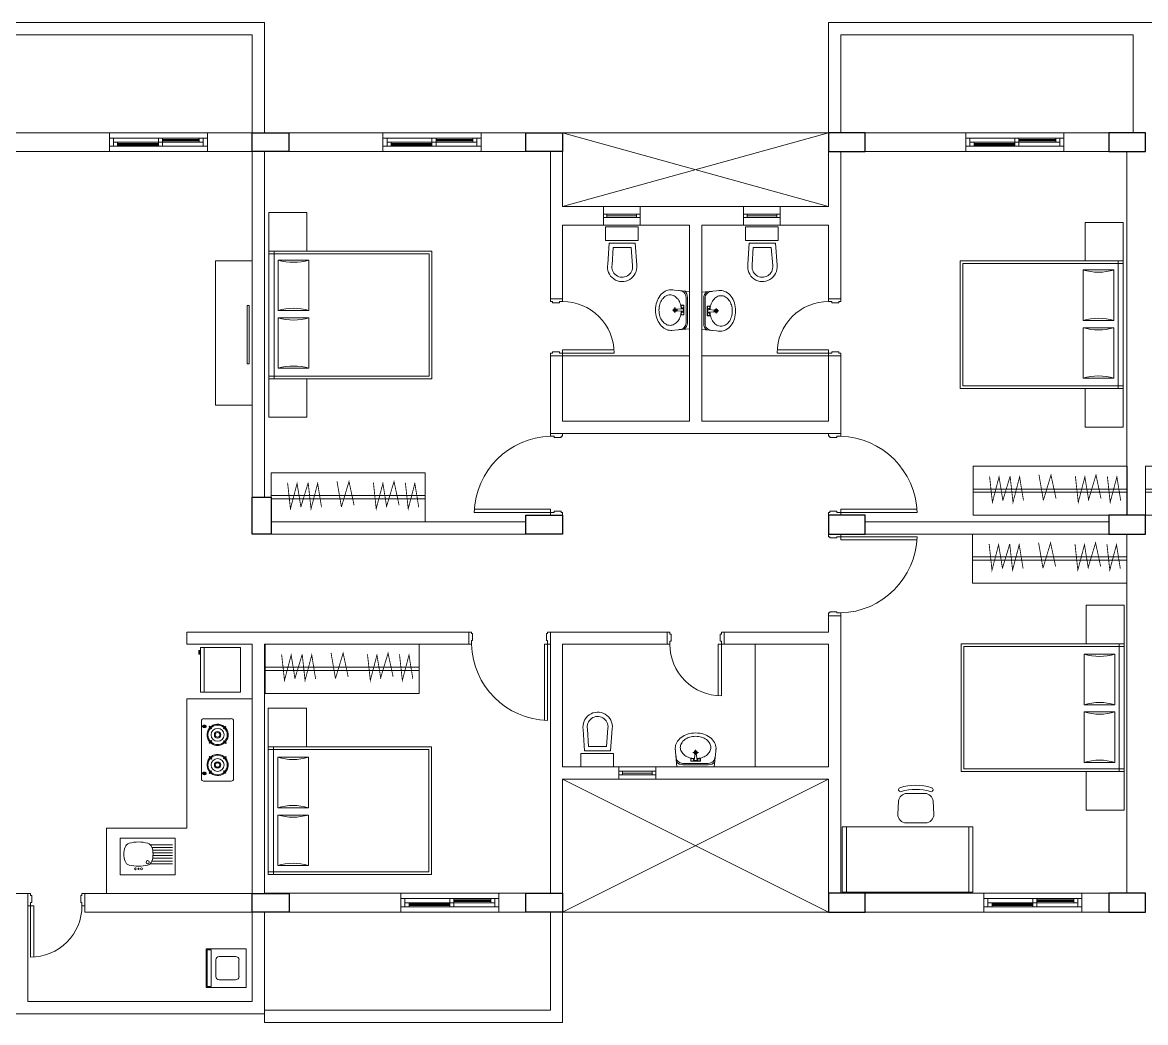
# Model space of a CAD drawing. Header units: inches. Extents: x 1 to 89, y 1 to 111.
# Drawn here: x 30.23 to 43.98, y 82.61 to 94.85 of the extents above; entities that cross this region are included whole.
import ezdxf

# ---------------------------------------------------------------- set-up
doc = ezdxf.new("R2010")
doc.units = ezdxf.units.IN
doc.header["$MEASUREMENT"] = 0
for name, color, linetype, lineweight in [('col', 250, 'Continuous', 25), ('elev 1', 252, 'Continuous', 9), ('elev 2', 251, 'Continuous', 13), ('FUR', 250, 'Continuous', 9), ('walls', 250, 'Continuous', 18)]:
    doc.layers.add(name, color=color, linetype=linetype, lineweight=lineweight)

msp = doc.modelspace()

# ---------------------------------------------------------------- linework, layer by layer
at = {"layer": 'col'}
for points in [[(33.047, 93.502), (33.497, 93.502), (33.497, 93.272), (33.047, 93.272)], [(36.397, 93.502), (36.847, 93.502), (36.847, 93.272), (36.397, 93.272)], [(40.553, 93.502), (40.103, 93.502), (40.103, 93.272), (40.553, 93.272)], [(43.983, 93.502), (43.533, 93.502), (43.533, 93.272), (43.983, 93.272)], [(33.277, 89.042), (33.277, 88.592), (33.047, 88.592), (33.047, 89.042)], [(36.397, 88.822), (36.847, 88.822), (36.847, 88.592), (36.397, 88.592)], [(40.553, 88.822), (40.103, 88.822), (40.103, 88.592), (40.553, 88.592)], [(43.983, 88.822), (43.533, 88.822), (43.533, 88.592), (43.983, 88.592)], [(33.048, 84.193), (33.498, 84.193), (33.498, 83.963), (33.048, 83.963)], [(36.397, 84.195), (36.847, 84.195), (36.847, 83.965), (36.397, 83.965)], [(40.553, 84.195), (40.103, 84.195), (40.103, 83.965), (40.553, 83.965)], [(43.984, 84.195), (43.534, 84.195), (43.534, 83.965), (43.984, 83.965)]]:
    msp.add_lwpolyline(points, close=True, dxfattribs=at)
at = {"layer": 'elev 1'}
for p, q in [((31.298, 93.502), (32.498, 93.502)), ((34.648, 93.502), (35.848, 93.502)), ((41.784, 93.502), (42.984, 93.502)), ((31.298, 93.272), (32.498, 93.272)), ((34.648, 93.272), (35.848, 93.272)), ((41.784, 93.272), (42.984, 93.272)), ((37.346, 92.602), (37.796, 92.602)), ((39.062, 92.602), (39.512, 92.602)), ((37.346, 92.372), (37.796, 92.372)), ((39.062, 92.372), (39.512, 92.372)), ((37.537, 85.742), (37.987, 85.742)), ((40.103, 83.965), (36.847, 85.592)), ((36.847, 83.965), (40.104, 85.592)), ((37.537, 85.592), (37.987, 85.592)), ((34.867, 84.195), (36.067, 84.195)), ((42.004, 84.195), (43.204, 84.195)), ((34.867, 83.965), (36.067, 83.965)), ((36.847, 83.965), (40.103, 83.965)), ((42.004, 83.965), (43.204, 83.965))]:
    msp.add_line(p, q, dxfattribs=at)
at = {"layer": 'elev 2'}
for p, q in [((40.103, 93.502), (36.847, 93.502)), ((40.103, 93.502), (36.847, 92.602)), ((40.103, 92.602), (36.847, 93.502))]:
    msp.add_line(p, q, dxfattribs=at)
at = {"layer": 'FUR'}
for p, q in [((31.898, 93.437), (31.298, 93.437)), ((31.298, 93.437), (31.298, 93.337)), ((31.348, 93.437), (31.298, 93.437)), ((31.298, 93.437), (31.298, 93.337)), ((31.348, 93.337), (31.348, 93.437)), ((31.348, 93.337), (31.348, 93.437)), ((31.348, 93.387), (31.948, 93.387)), ((31.398, 93.337), (31.398, 93.387)), ((31.398, 93.372), (31.898, 93.372)), ((31.398, 93.362), (31.898, 93.362)), ((31.898, 93.437), (32.448, 93.437)), ((31.898, 93.437), (31.898, 93.387)), ((31.898, 93.387), (31.898, 93.337)), ((31.948, 93.437), (31.948, 93.337)), ((32.398, 93.422), (31.948, 93.422)), ((32.398, 93.412), (31.948, 93.412)), ((32.398, 93.402), (31.948, 93.402)), ((31.948, 93.387), (32.398, 93.387)), ((32.498, 93.437), (32.398, 93.437)), ((32.398, 93.387), (32.398, 93.437)), ((32.398, 93.387), (32.448, 93.387)), ((32.448, 93.437), (32.498, 93.437)), ((32.448, 93.337), (32.448, 93.437)), ((32.448, 93.337), (32.448, 93.437)), ((32.448, 93.337), (32.448, 93.437)), ((32.498, 93.437), (32.498, 93.337)), ((32.498, 93.337), (32.498, 93.437)), ((35.248, 93.437), (34.648, 93.437)), ((34.648, 93.437), (34.648, 93.337)), ((34.698, 93.437), (34.648, 93.437)), ((34.648, 93.437), (34.648, 93.337)), ((34.698, 93.337), (34.698, 93.437)), ((34.698, 93.337), (34.698, 93.437)), ((34.698, 93.387), (35.298, 93.387)), ((34.748, 93.337), (34.748, 93.387)), ((34.748, 93.372), (35.248, 93.372)), ((34.748, 93.362), (35.248, 93.362)), ((35.248, 93.437), (35.798, 93.437)), ((35.248, 93.437), (35.248, 93.387)), ((35.248, 93.387), (35.248, 93.337)), ((35.298, 93.437), (35.298, 93.337)), ((35.748, 93.422), (35.298, 93.422)), ((35.748, 93.412), (35.298, 93.412)), ((35.748, 93.402), (35.298, 93.402)), ((35.298, 93.387), (35.748, 93.387)), ((35.848, 93.437), (35.748, 93.437)), ((35.748, 93.387), (35.748, 93.437)), ((35.748, 93.387), (35.798, 93.387)), ((35.798, 93.437), (35.848, 93.437)), ((35.798, 93.337), (35.798, 93.437)), ((35.798, 93.337), (35.798, 93.437)), ((35.798, 93.337), (35.798, 93.437)), ((35.848, 93.437), (35.848, 93.337)), ((35.848, 93.337), (35.848, 93.437)), ((42.384, 93.437), (41.784, 93.437)), ((41.784, 93.437), (41.784, 93.337)), ((41.834, 93.437), (41.784, 93.437)), ((41.784, 93.437), (41.784, 93.337)), ((41.834, 93.337), (41.834, 93.437)), ((41.834, 93.337), (41.834, 93.437)), ((41.834, 93.387), (42.434, 93.387)), ((41.884, 93.337), (41.884, 93.387)), ((41.884, 93.372), (42.384, 93.372)), ((41.884, 93.362), (42.384, 93.362)), ((42.384, 93.437), (42.934, 93.437)), ((42.384, 93.437), (42.384, 93.387)), ((42.384, 93.387), (42.384, 93.337)), ((42.434, 93.437), (42.434, 93.337)), ((42.884, 93.422), (42.434, 93.422)), ((42.884, 93.412), (42.434, 93.412)), ((42.884, 93.402), (42.434, 93.402)), ((42.434, 93.387), (42.884, 93.387)), ((42.984, 93.437), (42.884, 93.437)), ((42.884, 93.387), (42.884, 93.437)), ((42.884, 93.387), (42.934, 93.387)), ((42.934, 93.437), (42.984, 93.437)), ((42.934, 93.337), (42.934, 93.437)), ((42.934, 93.337), (42.934, 93.437)), ((42.934, 93.337), (42.934, 93.437)), ((42.984, 93.437), (42.984, 93.337)), ((42.984, 93.337), (42.984, 93.437)), ((31.298, 93.337), (31.948, 93.337)), ((31.398, 93.352), (31.898, 93.352)), ((31.898, 93.337), (32.498, 93.337)), ((32.498, 93.337), (32.448, 93.337)), ((34.648, 93.337), (35.298, 93.337)), ((34.748, 93.352), (35.248, 93.352)), ((35.248, 93.337), (35.848, 93.337)), ((35.848, 93.337), (35.798, 93.337)), ((41.784, 93.337), (42.434, 93.337)), ((41.884, 93.352), (42.384, 93.352)), ((42.384, 93.337), (42.984, 93.337)), ((42.984, 93.337), (42.934, 93.337)), ((37.346, 92.466), (37.346, 92.508)), ((37.796, 92.508), (37.346, 92.508)), ((37.796, 92.466), (37.346, 92.466)), ((37.752, 92.487), (37.39, 92.487)), ((37.796, 92.508), (37.796, 92.466)), ((39.062, 92.466), (39.062, 92.508)), ((39.512, 92.508), (39.062, 92.508)), ((39.512, 92.466), (39.062, 92.466)), ((39.468, 92.487), (39.106, 92.487)), ((39.512, 92.508), (39.512, 92.466)), ((37.371, 92.35), (37.371, 92.186)), ((37.771, 92.35), (37.371, 92.35)), ((37.771, 92.186), (37.771, 92.35)), ((39.087, 92.35), (39.087, 92.186)), ((39.487, 92.35), (39.087, 92.35)), ((39.487, 92.186), (39.487, 92.35)), ((37.371, 92.186), (37.771, 92.186)), ((37.4, 91.895), (37.415, 92.153)), ((37.415, 92.153), (37.735, 92.153)), ((37.735, 92.153), (37.755, 91.882)), ((39.087, 92.186), (39.487, 92.186)), ((39.116, 91.895), (39.132, 92.153)), ((39.132, 92.153), (39.452, 92.153)), ((39.452, 92.153), (39.472, 91.882)), ((35.247, 92.055), (33.249, 92.055)), ((33.249, 92.055), (33.249, 90.492)), ((33.249, 92.055), (33.716, 92.055)), ((35.214, 92.022), (33.249, 92.022)), ((33.314, 92.055), (33.314, 90.492)), ((35.214, 90.525), (35.214, 92.022)), ((35.247, 90.492), (35.247, 92.055)), ((37.453, 91.888), (37.465, 92.099)), ((37.465, 92.099), (37.686, 92.099)), ((37.686, 92.099), (37.702, 91.876)), ((39.169, 91.888), (39.182, 92.099)), ((39.182, 92.099), (39.402, 92.099)), ((39.402, 92.099), (39.419, 91.876)), ((32.597, 90.167), (32.597, 91.935)), ((32.597, 91.935), (33.047, 91.935)), ((33.365, 91.944), (33.741, 91.944)), ((33.365, 91.326), (33.365, 91.944)), ((33.741, 91.944), (33.741, 91.326)), ((41.713, 91.934), (43.711, 91.934)), ((41.713, 90.371), (41.713, 91.934)), ((41.747, 91.901), (43.711, 91.901)), ((41.747, 90.404), (41.747, 91.901)), ((43.711, 91.934), (43.245, 91.934)), ((43.647, 91.934), (43.647, 90.371)), ((43.711, 91.934), (43.711, 90.371)), ((43.596, 91.823), (43.22, 91.823)), ((43.22, 91.823), (43.22, 91.206)), ((43.596, 91.206), (43.596, 91.823)), ((36.697, 91.472), (36.697, 91.437)), ((36.697, 91.437), (36.722, 91.437)), ((36.722, 91.437), (36.722, 91.422)), ((36.807, 91.437), (36.847, 91.437)), ((36.807, 91.422), (36.807, 91.437)), ((36.847, 91.472), (36.847, 91.437)), ((40.103, 91.472), (40.103, 91.437)), ((40.143, 91.437), (40.103, 91.437)), ((40.143, 91.422), (40.143, 91.437)), ((40.253, 91.437), (40.228, 91.437)), ((40.228, 91.437), (40.228, 91.422)), ((40.253, 91.472), (40.253, 91.437)), ((33.741, 91.326), (33.365, 91.326)), ((36.722, 91.422), (36.807, 91.422)), ((40.228, 91.422), (40.143, 91.422)), ((33.365, 91.238), (33.741, 91.238)), ((33.365, 90.62), (33.365, 91.238)), ((33.741, 91.238), (33.741, 90.62)), ((43.22, 91.206), (43.596, 91.206)), ((43.596, 91.117), (43.22, 91.117)), ((43.22, 91.117), (43.22, 90.499)), ((43.596, 90.499), (43.596, 91.117)), ((36.697, 90.807), (36.697, 90.772)), ((36.807, 90.807), (36.807, 90.822)), ((36.847, 90.847), (37.476, 90.847)), ((36.847, 90.807), (36.847, 90.772)), ((38.4, 90.772), (36.847, 90.772)), ((38.55, 90.772), (40.103, 90.772)), ((40.103, 90.847), (39.475, 90.847)), ((40.103, 90.807), (40.103, 90.772)), ((40.143, 90.807), (40.143, 90.822)), ((40.253, 90.807), (40.253, 90.772)), ((33.741, 90.62), (33.365, 90.62)), ((33.249, 90.525), (35.214, 90.525)), ((33.249, 90.492), (35.247, 90.492)), ((43.22, 90.499), (43.596, 90.499)), ((43.711, 90.371), (41.713, 90.371)), ((43.711, 90.404), (41.747, 90.404)), ((32.597, 90.167), (33.047, 90.167)), ((36.847, 89.789), (36.847, 89.822)), ((40.103, 89.789), (40.103, 89.822)), ((43.758, 89.142), (41.872, 89.142)), ((43.758, 89.102), (41.872, 89.102)), ((43.983, 89.142), (45.87, 89.142)), ((43.983, 89.102), (45.87, 89.102)), ((35.164, 89.062), (33.277, 89.062)), ((35.164, 89.022), (33.277, 89.022)), ((36.697, 88.894), (35.765, 88.894)), ((36.745, 88.856), (36.697, 88.856)), ((36.697, 88.856), (36.697, 88.822)), ((36.831, 88.87), (36.745, 88.87)), ((36.745, 88.87), (36.745, 88.856)), ((36.831, 88.856), (36.831, 88.87)), ((36.847, 88.856), (36.831, 88.856)), ((36.847, 88.822), (36.847, 88.856)), ((40.103, 88.856), (40.119, 88.856)), ((40.103, 88.822), (40.103, 88.856)), ((40.119, 88.856), (40.119, 88.87)), ((40.119, 88.87), (40.205, 88.87)), ((40.205, 88.87), (40.205, 88.856)), ((40.205, 88.856), (40.253, 88.856)), ((40.253, 88.894), (41.185, 88.894)), ((40.253, 88.856), (40.253, 88.822)), ((36.697, 88.822), (36.847, 88.822)), ((40.253, 88.822), (40.103, 88.822)), ((40.253, 88.592), (40.103, 88.592)), ((40.103, 88.592), (40.103, 88.559)), ((40.103, 88.559), (40.119, 88.559)), ((40.119, 88.559), (40.119, 88.544)), ((40.205, 88.544), (40.205, 88.559)), ((40.205, 88.559), (40.253, 88.559)), ((40.253, 88.559), (40.253, 88.592)), ((40.119, 88.544), (40.205, 88.544)), ((40.253, 88.52), (41.185, 88.52)), ((43.753, 88.312), (41.867, 88.312)), ((43.753, 88.272), (41.867, 88.272)), ((40.103, 87.626), (40.103, 87.592)), ((35.731, 87.392), (35.697, 87.392)), ((36.664, 87.376), (36.649, 87.376)), ((36.649, 87.376), (36.649, 87.29)), ((36.664, 87.392), (36.664, 87.376)), ((36.697, 87.392), (36.664, 87.392)), ((36.697, 87.242), (36.697, 87.392)), ((38.126, 87.392), (38.161, 87.392)), ((38.161, 87.392), (38.161, 87.367)), ((38.161, 87.367), (38.176, 87.367)), ((38.176, 87.367), (38.176, 87.282)), ((38.791, 87.392), (38.826, 87.392)), ((32.905, 87.201), (32.414, 87.201)), ((32.414, 87.201), (32.414, 86.657)), ((32.459, 87.201), (32.459, 86.657)), ((32.905, 86.657), (32.905, 87.201)), ((36.625, 87.242), (36.625, 86.31)), ((36.649, 87.29), (36.664, 87.29)), ((36.664, 87.29), (36.664, 87.242)), ((36.664, 87.242), (36.697, 87.242)), ((38.126, 87.242), (38.161, 87.242)), ((38.161, 87.282), (38.161, 87.242)), ((38.176, 87.282), (38.161, 87.282)), ((38.751, 87.242), (38.751, 86.614)), ((38.791, 87.282), (38.776, 87.282)), ((38.791, 87.242), (38.826, 87.242)), ((39.204, 87.242), (39.204, 85.742)), ((43.724, 87.249), (41.726, 87.249)), ((41.726, 87.249), (41.726, 85.686)), ((43.724, 87.216), (41.76, 87.216)), ((41.76, 87.216), (41.76, 85.719)), ((43.66, 85.686), (43.66, 87.249)), ((43.724, 85.686), (43.724, 87.249)), ((32.394, 87.168), (32.394, 87.121)), ((32.404, 87.168), (32.394, 87.168)), ((32.394, 87.121), (32.404, 87.121)), ((32.404, 87.121), (32.404, 87.168)), ((43.233, 86.503), (43.233, 87.121)), ((43.233, 87.121), (43.609, 87.121)), ((43.609, 87.121), (43.609, 86.503)), ((35.092, 86.962), (33.205, 86.962)), ((35.092, 86.922), (33.205, 86.922)), ((32.414, 86.657), (32.905, 86.657)), ((32.248, 84.993), (32.248, 86.574)), ((33.048, 86.574), (32.248, 86.574)), ((43.609, 86.503), (43.233, 86.503)), ((43.233, 85.796), (43.233, 86.414)), ((43.233, 86.414), (43.609, 86.414)), ((43.609, 86.414), (43.609, 85.796)), ((32.425, 85.595), (32.425, 86.305)), ((32.791, 86.332), (32.452, 86.332)), ((32.462, 86.253), (32.459, 86.253)), ((32.459, 86.253), (32.459, 86.223)), ((32.459, 86.223), (32.462, 86.223)), ((32.462, 86.223), (32.462, 86.253)), ((32.518, 86.235), (32.522, 86.239)), ((32.545, 86.208), (32.518, 86.235)), ((32.522, 86.239), (32.549, 86.212)), ((32.549, 86.212), (32.545, 86.208)), ((32.72, 86.236), (32.694, 86.21)), ((32.698, 86.206), (32.724, 86.232)), ((32.724, 86.232), (32.72, 86.236)), ((32.818, 85.595), (32.818, 86.305)), ((37.386, 85.993), (37.402, 86.216)), ((37.435, 85.94), (37.455, 86.211)), ((32.694, 86.21), (32.698, 86.206)), ((37.1, 86.198), (37.115, 85.94)), ((37.153, 86.205), (37.165, 85.993)), ((32.521, 86.037), (32.547, 86.063)), ((32.525, 86.033), (32.521, 86.037)), ((32.551, 86.059), (32.525, 86.033)), ((32.547, 86.063), (32.551, 86.059)), ((32.7, 86.061), (32.696, 86.057)), ((32.696, 86.057), (32.723, 86.03)), ((32.727, 86.034), (32.7, 86.061)), ((32.723, 86.03), (32.727, 86.034)), ((33.243, 85.988), (35.241, 85.988)), ((33.243, 84.424), (33.243, 85.988)), ((33.243, 85.954), (35.208, 85.954)), ((33.308, 84.424), (33.308, 85.988)), ((35.208, 85.954), (35.208, 84.458)), ((35.241, 85.988), (35.241, 84.424)), ((37.115, 85.94), (37.435, 85.94)), ((37.165, 85.993), (37.386, 85.993)), ((32.525, 85.867), (32.521, 85.863)), ((32.521, 85.863), (32.547, 85.837)), ((32.551, 85.841), (32.525, 85.867)), ((32.547, 85.837), (32.551, 85.841)), ((32.696, 85.843), (32.723, 85.87)), ((32.7, 85.839), (32.696, 85.843)), ((32.727, 85.866), (32.7, 85.839)), ((32.723, 85.87), (32.727, 85.866)), ((33.735, 85.859), (33.359, 85.859)), ((33.359, 85.859), (33.359, 85.241)), ((33.735, 85.241), (33.735, 85.859)), ((37.071, 85.907), (37.471, 85.907)), ((37.071, 85.742), (37.071, 85.907)), ((37.471, 85.907), (37.471, 85.742)), ((32.459, 85.647), (32.459, 85.677)), ((32.459, 85.677), (32.462, 85.677)), ((32.462, 85.677), (32.462, 85.647)), ((32.545, 85.692), (32.518, 85.665)), ((32.518, 85.665), (32.522, 85.661)), ((32.522, 85.661), (32.549, 85.688)), ((32.549, 85.688), (32.545, 85.692)), ((32.694, 85.69), (32.698, 85.694)), ((32.72, 85.664), (32.694, 85.69)), ((32.698, 85.694), (32.724, 85.668)), ((32.724, 85.668), (32.72, 85.664)), ((37.471, 85.742), (37.071, 85.742)), ((37.537, 85.646), (37.537, 85.688)), ((37.987, 85.688), (37.537, 85.688)), ((37.944, 85.667), (37.581, 85.667)), ((37.987, 85.688), (37.987, 85.646)), ((41.726, 85.686), (43.724, 85.686)), ((41.76, 85.719), (43.724, 85.719)), ((43.609, 85.796), (43.233, 85.796)), ((43.724, 85.686), (43.258, 85.686)), ((32.791, 85.567), (32.452, 85.567)), ((32.462, 85.647), (32.459, 85.647)), ((37.987, 85.646), (37.537, 85.646)), ((41.282, 85.417), (41.061, 85.417)), ((40.961, 85.322), (40.952, 85.162)), ((41.391, 85.162), (41.382, 85.322)), ((33.359, 85.241), (33.735, 85.241)), ((33.735, 85.153), (33.359, 85.153)), ((33.359, 85.153), (33.359, 84.535)), ((33.735, 84.535), (33.735, 85.153)), ((31.261, 84.993), (32.248, 84.993)), ((31.261, 84.993), (31.261, 84.193)), ((40.271, 85.007), (40.271, 84.207)), ((41.871, 85.007), (40.271, 85.007)), ((40.321, 84.207), (40.321, 85.007)), ((41.052, 85.057), (41.291, 85.057)), ((41.821, 84.207), (41.821, 85.007)), ((41.871, 84.207), (41.871, 85.007)), ((31.429, 84.419), (31.429, 84.868)), ((31.429, 84.868), (32.102, 84.868)), ((32.102, 84.419), (32.102, 84.868)), ((31.798, 84.79), (32.072, 84.79)), ((31.819, 84.757), (32.072, 84.757)), ((31.828, 84.723), (32.072, 84.723)), ((31.819, 84.59), (32.072, 84.59)), ((31.828, 84.624), (32.072, 84.624)), ((31.832, 84.69), (32.072, 84.69)), ((31.832, 84.657), (32.072, 84.657)), ((31.798, 84.557), (32.072, 84.557)), ((35.208, 84.458), (33.243, 84.458)), ((35.241, 84.424), (33.243, 84.424)), ((33.359, 84.535), (33.735, 84.535)), ((32.102, 84.419), (31.429, 84.419)), ((30.333, 84.193), (30.298, 84.193)), ((30.963, 84.168), (30.948, 84.168)), ((30.948, 84.168), (30.948, 84.083)), ((30.963, 84.193), (30.963, 84.168)), ((30.998, 84.193), (30.963, 84.193)), ((40.271, 84.207), (41.871, 84.207)), ((30.333, 84.043), (30.298, 84.043)), ((30.333, 84.083), (30.348, 84.083)), ((30.373, 84.043), (30.373, 83.415)), ((30.948, 84.083), (30.963, 84.083)), ((30.963, 84.083), (30.963, 84.043)), ((30.998, 84.043), (30.963, 84.043)), ((35.467, 84.13), (34.867, 84.13)), ((34.867, 84.13), (34.867, 84.03)), ((34.917, 84.13), (34.867, 84.13)), ((34.867, 84.13), (34.867, 84.03)), ((34.867, 84.03), (35.517, 84.03)), ((34.917, 84.03), (34.917, 84.13)), ((34.917, 84.03), (34.917, 84.13)), ((34.917, 84.08), (35.517, 84.08)), ((34.967, 84.03), (34.967, 84.08)), ((34.967, 84.065), (35.467, 84.065)), ((34.967, 84.055), (35.467, 84.055)), ((34.967, 84.045), (35.467, 84.045)), ((35.467, 84.13), (36.017, 84.13)), ((35.467, 84.13), (35.467, 84.08)), ((35.467, 84.08), (35.467, 84.03)), ((35.467, 84.03), (36.067, 84.03)), ((35.517, 84.13), (35.517, 84.03)), ((35.967, 84.115), (35.517, 84.115)), ((35.967, 84.105), (35.517, 84.105)), ((35.967, 84.095), (35.517, 84.095)), ((35.517, 84.08), (35.967, 84.08)), ((36.067, 84.13), (35.967, 84.13)), ((35.967, 84.08), (35.967, 84.13)), ((35.967, 84.08), (36.017, 84.08)), ((36.017, 84.13), (36.067, 84.13)), ((36.017, 84.03), (36.017, 84.13)), ((36.017, 84.03), (36.017, 84.13)), ((36.017, 84.03), (36.017, 84.13)), ((36.067, 84.03), (36.017, 84.03)), ((36.067, 84.13), (36.067, 84.03)), ((36.067, 84.03), (36.067, 84.13)), ((42.604, 84.13), (42.004, 84.13)), ((42.004, 84.13), (42.004, 84.03)), ((42.054, 84.13), (42.004, 84.13)), ((42.004, 84.13), (42.004, 84.03)), ((42.004, 84.03), (42.654, 84.03)), ((42.054, 84.03), (42.054, 84.13)), ((42.054, 84.03), (42.054, 84.13)), ((42.054, 84.08), (42.654, 84.08)), ((42.104, 84.03), (42.104, 84.08)), ((42.104, 84.065), (42.604, 84.065)), ((42.104, 84.055), (42.604, 84.055)), ((42.104, 84.045), (42.604, 84.045)), ((42.604, 84.13), (43.154, 84.13)), ((42.604, 84.13), (42.604, 84.08)), ((42.604, 84.08), (42.604, 84.03)), ((42.604, 84.03), (43.204, 84.03)), ((42.654, 84.13), (42.654, 84.03)), ((43.104, 84.115), (42.654, 84.115)), ((43.104, 84.105), (42.654, 84.105)), ((43.104, 84.095), (42.654, 84.095)), ((42.654, 84.08), (43.104, 84.08)), ((43.204, 84.13), (43.104, 84.13)), ((43.104, 84.08), (43.104, 84.13)), ((43.104, 84.08), (43.154, 84.08)), ((43.154, 84.13), (43.204, 84.13)), ((43.154, 84.03), (43.154, 84.13)), ((43.154, 84.03), (43.154, 84.13)), ((43.154, 84.03), (43.154, 84.13)), ((43.204, 84.03), (43.154, 84.03)), ((43.204, 84.13), (43.204, 84.03)), ((43.204, 84.03), (43.204, 84.13)), ((32.482, 83.515), (32.482, 83.042)), ((32.974, 83.515), (32.482, 83.515)), ((32.496, 83.504), (32.496, 83.053)), ((32.543, 83.504), (32.496, 83.504)), ((32.543, 83.053), (32.543, 83.504)), ((32.974, 83.042), (32.974, 83.515)), ((32.602, 83.379), (32.602, 83.178)), ((32.844, 83.42), (32.643, 83.42)), ((32.885, 83.178), (32.885, 83.379)), ((32.496, 83.053), (32.543, 83.053)), ((32.643, 83.137), (32.844, 83.137)), ((32.482, 83.042), (32.974, 83.042))]:
    msp.add_line(p, q, dxfattribs=at)
for points in [[(33.249, 92.055), (33.249, 92.526), (33.716, 92.526), (33.716, 92.055)], [(37.39, 92.508), (37.346, 92.508), (37.346, 92.466), (37.39, 92.466)], [(37.796, 92.508), (37.752, 92.508), (37.752, 92.466), (37.796, 92.466)], [(39.106, 92.508), (39.062, 92.508), (39.062, 92.466), (39.106, 92.466)], [(39.512, 92.508), (39.468, 92.508), (39.468, 92.466), (39.512, 92.466)], [(43.711, 91.934), (43.711, 92.405), (43.245, 92.405), (43.245, 91.934)], [(33.008, 91.389), (33.008, 90.676), (32.987, 90.676), (32.987, 91.389)], [(33.249, 90.02), (33.249, 90.492), (33.716, 90.492), (33.716, 90.02)], [(43.711, 89.899), (43.711, 90.371), (43.245, 90.371), (43.245, 89.899)], [(43.758, 88.822), (43.758, 89.422), (41.872, 89.422), (41.872, 88.822)], [(43.983, 88.822), (43.983, 89.422), (45.87, 89.422), (45.87, 88.822)], [(35.164, 88.742), (35.164, 89.342), (33.277, 89.342), (33.277, 88.742)], [(43.753, 87.992), (43.753, 88.592), (41.867, 88.592), (41.867, 87.992)], [(43.724, 87.721), (43.724, 87.249), (43.258, 87.249), (43.258, 87.721)], [(35.092, 86.642), (35.092, 87.242), (33.205, 87.242), (33.205, 86.642)], [(33.243, 86.459), (33.243, 85.988), (33.71, 85.988), (33.71, 86.459)], [(37.581, 85.688), (37.537, 85.688), (37.537, 85.646), (37.581, 85.646)], [(37.987, 85.688), (37.944, 85.688), (37.944, 85.646), (37.987, 85.646)], [(43.724, 85.686), (43.724, 85.214), (43.258, 85.214), (43.258, 85.686)], [(33.71, 84.424), (33.71, 84.424)]]:
    msp.add_lwpolyline(points, close=True, dxfattribs=at)
for points in [[(38.172, 91.084, -0.126822), (38.103, 91.101, -0.10607), (38.04, 91.157, -0.085783), (38, 91.235, -0.075445), (37.985, 91.333, -0.075445), (38, 91.431, -0.085783), (38.04, 91.509, -0.10607), (38.104, 91.564, -0.126822), (38.172, 91.582, -0.045361), (38.198, 91.579, -0.10607)], [(36.847, 90.807), (37.477, 90.807, 0.414214), (36.847, 91.437, -351089175974993.375)], [(38.163, 91.145, -0.12971), (38.113, 91.158, -0.10642), (38.067, 91.199, -0.084454), (38.038, 91.258, -0.073566), (38.027, 91.332, -0.073566), (38.038, 91.405, -0.084454), (38.067, 91.464, -0.10642), (38.113, 91.505, -0.12971), (38.163, 91.518, -0.12971), (38.213, 91.505, -0.10642), (38.26, 91.464, -0.084454), (38.289, 91.405, -0.058047), (38.299, 91.347, -0.073566)], [(38.271, 91.094), (38.276, 91.094, 0.414214), (38.359, 91.177), (38.359, 91.333), (38.359, 91.488, 0.414214), (38.276, 91.571), (38.271, 91.571)], [(38.337, 91.098, 0.229741), (38.375, 91.177), (38.376, 91.488, 0.229741), (38.338, 91.567)], [(38.613, 91.089, -0.229741), (38.575, 91.167), (38.575, 91.478, -0.229741), (38.613, 91.557)], [(38.68, 91.084), (38.675, 91.084, -0.414214), (38.592, 91.167), (38.592, 91.323), (38.591, 91.478, -0.414214), (38.674, 91.561), (38.68, 91.561)], [(38.787, 91.135, 0.12971), (38.837, 91.148, 0.10642), (38.884, 91.189, 0.084454), (38.913, 91.248, 0.073566), (38.924, 91.322, 0.073566), (38.913, 91.395, 0.084454), (38.884, 91.454, 0.10642), (38.837, 91.495, 0.12971), (38.787, 91.508, 0.12971), (38.737, 91.495, 0.10642), (38.691, 91.454, 0.084454), (38.662, 91.395, 0.058047), (38.651, 91.337, 0.073566)], [(38.778, 91.074, 0.126822), (38.847, 91.091, 0.10607), (38.911, 91.147, 0.085783), (38.95, 91.224, 0.075445), (38.965, 91.323, 0.075445), (38.95, 91.421, 0.085783), (38.91, 91.499, 0.10607), (38.847, 91.554, 0.126822), (38.778, 91.572, 0.045361), (38.753, 91.569, 0.10607)], [(40.103, 90.807), (39.473, 90.807, -0.414214), (40.103, 91.437, 351089175974993.375)], [(38.299, 91.318, -0.060302), (38.289, 91.258, -0.084454), (38.26, 91.199, -0.10642), (38.213, 91.158, -0.12971), (38.163, 91.145, -0.12971)], [(38.307, 91.305), (38.307, 91.313, 0.385832), (38.304, 91.318), (38.251, 91.323, -0.270314), (38.251, 91.342), (38.304, 91.348, 0.385832), (38.307, 91.352), (38.307, 91.36)], [(38.643, 91.295), (38.643, 91.303, -0.385832), (38.647, 91.308), (38.699, 91.313, 0.270314), (38.699, 91.332), (38.647, 91.338, -0.385832), (38.643, 91.342), (38.643, 91.35)], [(38.651, 91.308, 0.060302), (38.662, 91.248, 0.084454), (38.691, 91.189, 0.10642), (38.737, 91.148, 0.12971), (38.787, 91.135, 0.12971)], [(38.198, 91.086, -0.045361), (38.172, 91.084, -0.126822)], [(38.753, 91.076, 0.045361), (38.778, 91.074, 0.126822)], [(36.697, 88.856), (35.765, 88.856, -0.396451), (36.697, 89.789, -0.396451)], [(40.253, 88.856), (41.186, 88.856, 0.396451), (40.253, 89.789, 0.396451)], [(40.253, 88.559), (41.186, 88.559, -0.396451), (40.253, 87.626, -0.396451)], [(36.664, 87.242), (36.664, 86.309, -0.396451), (35.731, 87.242, -0.396451)], [(38.791, 87.242), (38.791, 86.612, -0.414214), (38.161, 87.242, 351089175974993.375)], [(38.226, 85.971, -0.126822), (38.244, 86.039, -0.10607), (38.299, 86.103, -0.085783), (38.377, 86.143, -0.075445), (38.476, 86.157, -0.075445), (38.574, 86.143, -0.085783), (38.652, 86.103, -0.10607), (38.707, 86.039, -0.126822), (38.725, 85.971, -0.045361), (38.722, 85.945, -0.10607)], [(38.288, 85.98, -0.12971), (38.301, 86.029, -0.10642), (38.342, 86.076, -0.084454), (38.401, 86.105, -0.073566), (38.474, 86.116, -0.073566), (38.548, 86.105, -0.084454), (38.607, 86.076, -0.10642), (38.648, 86.029, -0.12971), (38.661, 85.98, -0.12971), (38.648, 85.93, -0.10642), (38.607, 85.883, -0.084454), (38.548, 85.854, -0.058047), (38.49, 85.844, -0.073566)], [(38.229, 85.945, -0.045361), (38.226, 85.971, -0.126822)], [(38.461, 85.843, -0.060302), (38.401, 85.854, -0.084454), (38.342, 85.883, -0.10642), (38.301, 85.93, -0.12971), (38.288, 85.98, -0.12971)], [(38.237, 85.872), (38.237, 85.867, 0.414214), (38.32, 85.784), (38.476, 85.784), (38.631, 85.784, 0.414214), (38.714, 85.867), (38.714, 85.872)], [(38.241, 85.805, 0.229741), (38.32, 85.767), (38.631, 85.767, 0.229741), (38.71, 85.805)], [(38.448, 85.835), (38.456, 85.835, 0.385832), (38.461, 85.839), (38.466, 85.892, -0.270314), (38.485, 85.892), (38.491, 85.839, 0.385832), (38.495, 85.835), (38.503, 85.835)], [(30.333, 84.043), (30.333, 83.413, 0.414214), (30.963, 84.043, -351089175974993.375)]]:
    msp.add_lwpolyline(points, format="xyb", dxfattribs=at)
for points in [[(38.172, 91.084), (38.4, 91.104), (38.401, 91.561), (38.172, 91.582)], [(36.847, 91.472), (36.697, 91.472)], [(38.778, 91.074), (38.55, 91.094), (38.55, 91.551), (38.778, 91.572)], [(40.103, 91.472), (40.253, 91.472)], [(38.193, 91.333), (38.248, 91.333)], [(38.223, 91.299), (38.223, 91.333), (38.223, 91.367)], [(38.299, 91.318), (38.299, 91.274), (38.316, 91.274), (38.332, 91.274), (38.332, 91.333), (38.332, 91.391), (38.316, 91.391), (38.299, 91.391), (38.299, 91.347)], [(38.316, 91.357), (38.316, 91.349)], [(38.316, 91.308), (38.316, 91.316)], [(38.324, 91.36), (38.324, 91.305)], [(38.651, 91.308), (38.651, 91.264), (38.635, 91.264), (38.618, 91.264), (38.618, 91.323), (38.618, 91.381), (38.635, 91.381), (38.651, 91.381), (38.651, 91.337)], [(38.626, 91.35), (38.626, 91.295)], [(38.635, 91.348), (38.635, 91.339)], [(38.635, 91.298), (38.635, 91.306)], [(38.758, 91.323), (38.702, 91.323)], [(38.727, 91.289), (38.727, 91.323), (38.727, 91.357)], [(36.697, 90.807), (36.722, 90.807), (36.722, 90.822), (36.807, 90.822)], [(36.847, 90.772), (36.697, 90.772)], [(36.807, 90.807), (36.822, 90.807), (36.847, 90.807)], [(36.847, 90.807), (36.847, 90.847)], [(40.103, 90.807), (40.103, 90.847)], [(40.143, 90.807), (40.128, 90.807), (40.103, 90.807)], [(40.103, 90.772), (40.253, 90.772)], [(40.253, 90.807), (40.228, 90.807), (40.228, 90.822), (40.143, 90.822)], [(36.847, 89.789), (36.831, 89.789), (36.831, 89.774), (36.745, 89.774), (36.745, 89.789), (36.697, 89.789), (36.697, 89.822), (36.847, 89.822)], [(40.103, 89.789), (40.119, 89.789), (40.119, 89.774), (40.205, 89.774), (40.205, 89.789), (40.253, 89.789), (40.253, 89.822), (40.103, 89.822)], [(36.697, 88.856), (36.697, 88.894)], [(40.253, 88.856), (40.253, 88.894)], [(40.253, 88.559), (40.253, 88.52)], [(40.103, 87.626), (40.119, 87.626), (40.119, 87.64), (40.205, 87.64), (40.205, 87.626), (40.253, 87.626), (40.253, 87.592), (40.103, 87.592)], [(35.731, 87.392), (35.731, 87.376), (35.745, 87.376), (35.745, 87.29), (35.731, 87.29), (35.731, 87.242), (35.697, 87.242), (35.697, 87.392)], [(38.126, 87.242), (38.126, 87.392)], [(38.791, 87.392), (38.791, 87.367), (38.776, 87.367), (38.776, 87.282)], [(38.826, 87.242), (38.826, 87.392)], [(36.664, 87.242), (36.625, 87.242)], [(38.791, 87.242), (38.751, 87.242)], [(38.791, 87.282), (38.791, 87.267), (38.791, 87.242)], [(38.226, 85.971), (38.247, 85.742), (38.704, 85.742), (38.725, 85.971)], [(38.476, 85.95), (38.476, 85.894)], [(38.461, 85.844), (38.417, 85.844), (38.417, 85.827), (38.417, 85.81), (38.476, 85.81), (38.534, 85.81), (38.534, 85.827), (38.534, 85.844), (38.49, 85.844)], [(38.442, 85.92), (38.476, 85.92), (38.51, 85.92)], [(38.503, 85.819), (38.448, 85.819)], [(38.451, 85.827), (38.459, 85.827)], [(38.5, 85.827), (38.492, 85.827)], [(30.298, 84.043), (30.298, 84.193)], [(30.333, 84.193), (30.333, 84.168), (30.348, 84.168), (30.348, 84.083)], [(30.998, 84.043), (30.998, 84.193)], [(30.333, 84.083), (30.333, 84.068), (30.333, 84.043)], [(30.333, 84.043), (30.373, 84.043)]]:
    msp.add_lwpolyline(points, dxfattribs=at)
at = {"layer": 'FUR', "const_width": 0.01}
for points in [[(33.646, 88.924), (33.643, 88.924), (33.596, 89.211), (33.515, 88.901), (33.48, 89.219)], [(33.898, 88.924), (33.895, 88.924), (33.848, 89.211), (33.767, 88.901), (33.732, 89.219)], [(34.139, 88.924), (34.085, 89.238)], [(34.294, 88.944), (34.232, 89.234), (34.139, 88.924)], [(34.697, 88.924), (34.693, 88.924), (34.647, 89.211), (34.565, 88.901), (34.531, 89.219)], [(34.845, 88.944), (34.783, 89.234), (34.69, 88.924)], [(35.089, 88.924), (35.085, 88.924), (35.038, 89.211), (34.957, 88.901), (34.922, 89.219)], [(42.241, 89.004), (42.237, 89.004), (42.19, 89.291), (42.109, 88.981), (42.074, 89.299)], [(42.326, 89.299), (42.237, 89.004)], [(42.493, 89.004), (42.489, 89.004), (42.442, 89.291), (42.361, 88.981), (42.326, 89.299)], [(42.733, 89.004), (42.679, 89.318)], [(42.888, 89.024), (42.826, 89.314), (42.733, 89.004)], [(43.291, 89.004), (43.288, 89.004), (43.241, 89.291), (43.16, 88.981), (43.125, 89.299)], [(43.439, 89.024), (43.377, 89.314), (43.284, 89.004)], [(43.683, 89.004), (43.679, 89.004), (43.633, 89.291), (43.551, 88.981), (43.516, 89.299)], [(33.732, 89.219), (33.643, 88.924)], [(42.236, 88.174), (42.232, 88.174), (42.185, 88.461), (42.104, 88.151), (42.069, 88.469)], [(42.321, 88.469), (42.232, 88.174)], [(42.488, 88.174), (42.484, 88.174), (42.437, 88.461), (42.356, 88.151), (42.321, 88.469)], [(42.728, 88.174), (42.674, 88.488)], [(42.883, 88.194), (42.821, 88.484), (42.728, 88.174)], [(43.286, 88.174), (43.283, 88.174), (43.236, 88.461), (43.155, 88.151), (43.12, 88.469)], [(43.434, 88.194), (43.372, 88.484), (43.279, 88.174)], [(43.678, 88.174), (43.674, 88.174), (43.628, 88.461), (43.546, 88.151), (43.511, 88.469)], [(33.574, 86.824), (33.57, 86.824), (33.524, 87.111), (33.442, 86.801), (33.407, 87.119)], [(33.659, 87.119), (33.57, 86.824)], [(33.826, 86.824), (33.822, 86.824), (33.776, 87.111), (33.694, 86.801), (33.659, 87.119)], [(34.066, 86.824), (34.012, 87.138)], [(34.222, 86.844), (34.16, 87.134), (34.066, 86.824)], [(34.625, 86.824), (34.621, 86.824), (34.574, 87.111), (34.493, 86.801), (34.458, 87.119)], [(34.772, 86.844), (34.71, 87.134), (34.617, 86.824)], [(35.016, 86.824), (35.013, 86.824), (34.966, 87.111), (34.885, 86.801), (34.85, 87.119)]]:
    msp.add_lwpolyline(points, dxfattribs=at)
at = {"layer": 'FUR'}
for centre, radius in [((38.223, 91.333), 0.0208), ((38.223, 91.333), 0.0166), ((38.316, 91.374), 0.0166), ((38.316, 91.291), 0.0166), ((38.635, 91.364), 0.0166), ((38.635, 91.281), 0.0166), ((38.727, 91.323), 0.0208), ((38.727, 91.323), 0.0166), ((32.623, 86.134), 0.119), ((32.623, 86.134), 0.0793), ((32.623, 86.134), 0.0396), ((32.623, 86.134), 0.0281), ((38.476, 85.92), 0.0208), ((38.476, 85.92), 0.0166), ((32.623, 85.765), 0.119), ((32.623, 85.765), 0.0793), ((32.623, 85.765), 0.0396), ((38.434, 85.827), 0.0166), ((38.517, 85.827), 0.0166), ((32.623, 85.765), 0.0281), ((31.766, 84.576), 0.0187), ((31.616, 84.494), 0.0112), ((31.654, 84.494), 0.00747), ((31.691, 84.494), 0.0112)]:
    msp.add_circle(centre, radius, dxfattribs=at)
for centre, radius, start, end in [((33.553, 92.589), 0.672, 253.7398, 286.2602), ((37.576, 91.861), 0.18, 169.0899, 6.6178), ((37.576, 91.861), 0.127, 167.6566, 7.0777), ((39.293, 91.861), 0.18, 169.0899, 6.6178), ((39.293, 91.861), 0.127, 167.6566, 7.0777), ((43.408, 92.468), 0.672, 253.7398, 286.2602), ((33.553, 90.682), 0.672, 73.7398, 106.2602), ((33.553, 91.883), 0.672, 253.7398, 286.2602), ((43.408, 90.561), 0.672, 73.7398, 106.2602), ((43.408, 91.762), 0.672, 253.7398, 286.2602), ((33.553, 89.975), 0.672, 73.7398, 106.2602), ((43.408, 89.854), 0.672, 73.7398, 106.2602), ((43.421, 87.766), 0.672, 253.7398, 286.2602), ((43.421, 85.858), 0.672, 73.7398, 106.2602), ((37.276, 86.232), 0.18, 353.3822, 190.9101), ((37.276, 86.232), 0.127, 352.9223, 192.3434), ((43.421, 87.059), 0.672, 253.7398, 286.2602), ((32.452, 86.305), 0.0273, 90, 180), ((32.45, 86.238), 0.0104, 149.2024, 180), ((32.45, 86.238), 0.0104, 180, 210.7976), ((32.455, 86.235), 0.0165, 124.796, 149.2024), ((32.455, 86.241), 0.0165, 210.7976, 235.204), ((32.459, 86.23), 0.0224, 106.0581, 124.796), ((32.459, 86.246), 0.0224, 235.204, 253.9419), ((32.461, 86.238), 0.0106, 99.7177, 260.2823), ((32.461, 86.222), 0.0305, 90, 106.0581), ((32.461, 86.254), 0.0305, 253.9419, 270), ((32.461, 86.222), 0.0305, 73.9419, 90), ((32.461, 86.254), 0.0305, 270, 286.0581), ((32.461, 86.238), 0.0106, 279.9102, 80.0898), ((32.463, 86.23), 0.0224, 55.204, 73.9419), ((32.463, 86.246), 0.0224, 286.0581, 304.796), ((32.467, 86.235), 0.0165, 30.7976, 55.204), ((32.467, 86.241), 0.0165, 304.796, 329.2024), ((32.472, 86.238), 0.0104, 0, 30.7976), ((32.472, 86.238), 0.0104, 329.2024, 360), ((32.623, 86.134), 0.13, 152.4796, 149.9329), ((32.791, 86.305), 0.0273, 0, 90), ((32.623, 85.765), 0.13, 210.0671, 207.5204), ((33.547, 86.504), 0.672, 253.7398, 286.2602), ((43.421, 85.152), 0.672, 73.7398, 106.2602), ((32.45, 85.662), 0.0104, 149.2024, 180), ((32.45, 85.662), 0.0104, 180, 210.7976), ((32.455, 85.659), 0.0165, 124.796, 149.2024), ((32.459, 85.654), 0.0224, 106.0581, 124.796), ((32.461, 85.662), 0.0106, 99.7177, 260.2823), ((32.461, 85.646), 0.0305, 90, 106.0581), ((32.461, 85.646), 0.0305, 73.9419, 90), ((32.461, 85.662), 0.0106, 279.9102, 80.0898), ((32.463, 85.654), 0.0224, 55.204, 73.9419), ((32.467, 85.659), 0.0165, 30.7976, 55.204), ((32.472, 85.662), 0.0104, 0, 30.7976), ((32.472, 85.662), 0.0104, 329.2024, 360), ((32.452, 85.595), 0.0273, 180, 270), ((32.455, 85.665), 0.0165, 210.7976, 235.204), ((32.459, 85.67), 0.0224, 235.204, 253.9419), ((32.461, 85.677), 0.0305, 253.9419, 270), ((32.461, 85.677), 0.0305, 270, 286.0581), ((32.463, 85.67), 0.0224, 286.0581, 304.796), ((32.467, 85.665), 0.0165, 304.796, 329.2024), ((32.791, 85.595), 0.0273, 270, 0), ((40.985, 85.463), 0.025, 107.3656, 287.3656), ((41.061, 85.317), 0.1, 90, 176.8202), ((41.171, 84.867), 0.65, 72.6344, 107.3656), ((41.171, 84.867), 0.6, 72.6344, 107.3656), ((41.282, 85.317), 0.1, 3.1798, 90), ((41.358, 85.463), 0.025, 252.6344, 72.6344), ((33.547, 84.597), 0.672, 73.7398, 106.2602), ((33.547, 85.798), 0.672, 253.7398, 286.2602), ((41.052, 85.157), 0.1, 176.8202, 270), ((41.291, 85.157), 0.1, 270, 3.1798), ((31.728, 84.674), 0.254, 159.8705, 200.1295), ((31.56, 84.735), 0.0747, 105.8118, 159.8705), ((31.56, 84.735), 0.0747, 105.8118, 159.8705), ((31.654, 84.405), 0.418, 74.1882, 105.8118), ((31.747, 84.735), 0.0747, 20.1295, 74.1882), ((31.747, 84.735), 0.0747, 20.1295, 74.1882), ((31.579, 84.674), 0.254, 339.8705, 20.1295), ((31.56, 84.612), 0.0747, 200.1295, 254.1882), ((31.56, 84.612), 0.0747, 200.1295, 254.1882), ((31.747, 84.612), 0.0747, 285.8118, 339.8705), ((31.747, 84.612), 0.0747, 285.8118, 339.8705), ((33.547, 83.89), 0.672, 73.7398, 106.2602), ((31.654, 84.943), 0.418, 254.1882, 285.8118), ((32.643, 83.379), 0.0412, 90, 180), ((32.844, 83.379), 0.0412, 0, 90), ((32.643, 83.178), 0.0412, 180, 270), ((32.844, 83.178), 0.0412, 270, 0)]:
    msp.add_arc(centre, radius, start, end, dxfattribs=at)
at = {"layer": 'walls'}
for p, q in [((33.197, 94.852), (27.627, 94.852)), ((33.197, 93.502), (33.197, 94.852)), ((40.103, 93.502), (40.103, 94.852)), ((40.103, 94.852), (47.638, 94.852)), ((33.047, 94.702), (27.627, 94.702)), ((33.047, 88.592), (33.047, 94.702)), ((43.834, 94.702), (40.253, 94.702)), ((40.253, 93.502), (40.253, 94.702)), ((43.834, 93.502), (43.834, 94.702)), ((31.298, 93.502), (27.397, 93.502)), ((31.298, 93.272), (31.298, 93.502)), ((34.648, 93.502), (32.498, 93.502)), ((32.498, 93.272), (32.498, 93.502)), ((34.648, 93.272), (34.648, 93.502)), ((36.847, 93.502), (35.848, 93.502)), ((35.848, 93.272), (35.848, 93.502)), ((36.847, 92.602), (36.847, 93.502)), ((41.784, 93.502), (40.103, 93.502)), ((40.103, 92.602), (40.103, 93.502)), ((41.784, 93.272), (41.784, 93.502)), ((43.984, 93.502), (42.984, 93.502)), ((42.984, 93.272), (42.984, 93.502)), ((31.298, 93.272), (27.547, 93.272)), ((33.047, 93.272), (32.498, 93.272)), ((33.197, 89.042), (33.197, 93.272)), ((33.197, 93.272), (34.648, 93.272)), ((35.848, 93.272), (36.697, 93.272)), ((36.697, 91.472), (36.697, 93.272)), ((41.784, 93.272), (40.253, 93.272)), ((40.253, 91.472), (40.253, 93.272)), ((43.754, 93.272), (42.984, 93.272)), ((43.754, 88.822), (43.754, 93.272)), ((37.346, 92.602), (36.847, 92.602)), ((37.346, 92.372), (37.346, 92.602)), ((39.062, 92.602), (37.796, 92.602)), ((37.796, 92.372), (37.796, 92.602)), ((39.062, 92.372), (39.062, 92.602)), ((40.103, 92.602), (39.512, 92.602)), ((39.512, 92.372), (39.512, 92.602)), ((37.346, 92.372), (36.847, 92.372)), ((36.847, 92.372), (36.847, 91.472)), ((38.4, 92.372), (37.796, 92.372)), ((38.4, 89.972), (38.4, 92.372)), ((39.062, 92.372), (38.55, 92.372)), ((38.55, 92.372), (38.55, 89.972)), ((40.103, 92.372), (39.512, 92.372)), ((40.103, 91.472), (40.103, 92.372)), ((36.847, 91.472), (36.697, 91.472)), ((40.103, 91.472), (40.253, 91.472)), ((36.697, 90.772), (36.697, 89.822)), ((36.847, 90.772), (36.697, 90.772)), ((36.847, 90.772), (36.847, 89.972)), ((40.103, 89.972), (40.103, 90.772)), ((40.103, 90.772), (40.253, 90.772)), ((40.253, 90.772), (40.253, 89.822)), ((38.4, 89.972), (36.847, 89.972)), ((38.55, 89.972), (40.103, 89.972)), ((36.697, 89.822), (40.253, 89.822)), ((36.397, 88.742), (33.277, 88.742)), ((36.847, 88.742), (36.847, 88.592)), ((40.553, 88.742), (43.533, 88.742)), ((36.847, 88.592), (33.047, 88.592)), ((40.254, 88.592), (43.753, 88.592)), ((43.754, 84.252), (43.754, 88.592)), ((43.754, 88.592), (43.754, 84.195)), ((40.103, 87.592), (40.254, 87.592)), ((40.104, 87.592), (40.104, 87.392)), ((40.254, 84.195), (40.254, 87.592)), ((33.198, 87.392), (32.248, 87.392)), ((32.248, 87.242), (32.248, 87.392)), ((33.198, 87.392), (35.697, 87.392)), ((35.697, 87.392), (35.697, 87.242)), ((36.697, 87.392), (38.126, 87.392)), ((36.697, 87.392), (36.697, 84.195)), ((38.126, 87.242), (38.126, 87.392)), ((38.826, 87.392), (40.104, 87.392)), ((38.826, 87.242), (38.826, 87.392)), ((33.048, 87.242), (32.248, 87.242)), ((33.048, 84.193), (33.048, 87.242)), ((33.198, 87.242), (35.697, 87.242)), ((33.198, 84.195), (33.198, 87.242)), ((36.847, 87.242), (38.126, 87.242)), ((36.847, 87.242), (36.847, 85.742)), ((38.826, 87.242), (40.104, 87.242)), ((40.104, 87.242), (40.104, 85.742)), ((36.847, 85.742), (37.537, 85.742)), ((37.537, 85.742), (37.537, 85.592)), ((37.987, 85.742), (40.104, 85.742)), ((37.987, 85.742), (37.987, 85.592)), ((36.847, 85.592), (36.847, 83.965)), ((36.847, 85.592), (37.537, 85.592)), ((37.987, 85.592), (40.104, 85.592)), ((40.104, 83.965), (40.104, 85.592)), ((30.298, 84.193), (29.523, 84.193)), ((30.298, 84.193), (30.298, 82.87)), ((33.048, 84.193), (30.998, 84.193)), ((30.998, 84.193), (30.998, 83.963)), ((34.867, 84.195), (33.198, 84.195)), ((34.867, 83.965), (34.867, 84.195)), ((36.697, 84.195), (36.067, 84.195)), ((36.067, 83.965), (36.067, 84.195)), ((42.004, 84.195), (40.254, 84.195)), ((42.004, 84.195), (42.004, 83.965)), ((43.754, 84.195), (43.204, 84.195)), ((43.204, 84.195), (43.204, 83.965)), ((33.048, 83.963), (30.998, 83.963)), ((33.048, 82.87), (33.048, 83.963)), ((33.198, 82.72), (33.198, 83.965)), ((34.867, 83.965), (33.198, 83.965)), ((36.847, 83.965), (36.067, 83.965)), ((36.697, 83.965), (36.697, 82.763)), ((36.847, 83.965), (36.847, 82.613)), ((42.004, 83.965), (40.254, 83.965)), ((43.534, 83.965), (43.204, 83.965)), ((33.048, 82.87), (30.298, 82.87)), ((33.198, 82.72), (30.148, 82.72)), ((33.198, 82.763), (36.697, 82.763)), ((33.198, 82.72), (33.198, 82.613)), ((33.198, 82.613), (36.847, 82.613))]:
    msp.add_line(p, q, dxfattribs=at)

doc.saveas('drawing.dxf')
